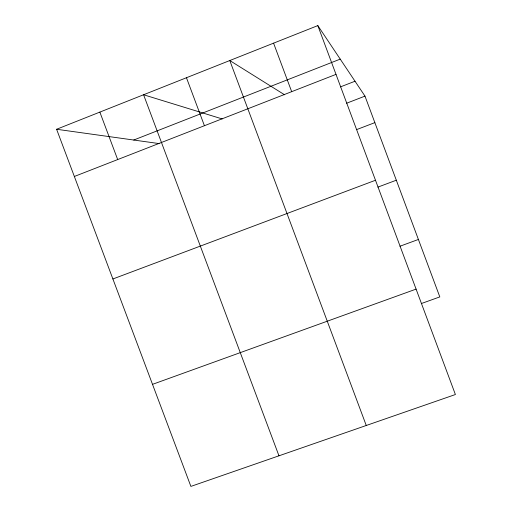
<?xml version="1.0" encoding="UTF-8"?>
<svg xmlns="http://www.w3.org/2000/svg" width="512" height="512" viewBox="0 0 512 512"><rect width="100%" height="100%" fill="white"/><g stroke="black" fill="none" stroke-linecap="round" stroke-linejoin="round"><path stroke-width="0.77" d="M317.818 25.6L455.398 394.528L190.886 486.4L56.602 129.267L317.818 25.6L364.979 96.128L439.814 296.909L421.318 303.552M133.741 140.032L340.237 59.123M74.349 176.474L336.006 74.374M340.403 86.906L355.021 81.229M346.611 103.226L364.979 96.128M356.474 129.664L374.861 122.63M112.89 278.97L375.494 180.256M377.894 187.117L396.32 180.211M399.942 246.24L418.4 239.462M152.512 384.346L416.09 289.114M56.602 129.267L159.066 143.571M222.195 118.938L143.578 94.752L278.963 455.808M284.614 94.803L229.786 60.538L366.259 425.491M99.859 112.102L117.683 159.565M273.574 43.162L291.686 91.667M186.458 77.734L204.422 125.715"/></g></svg>
